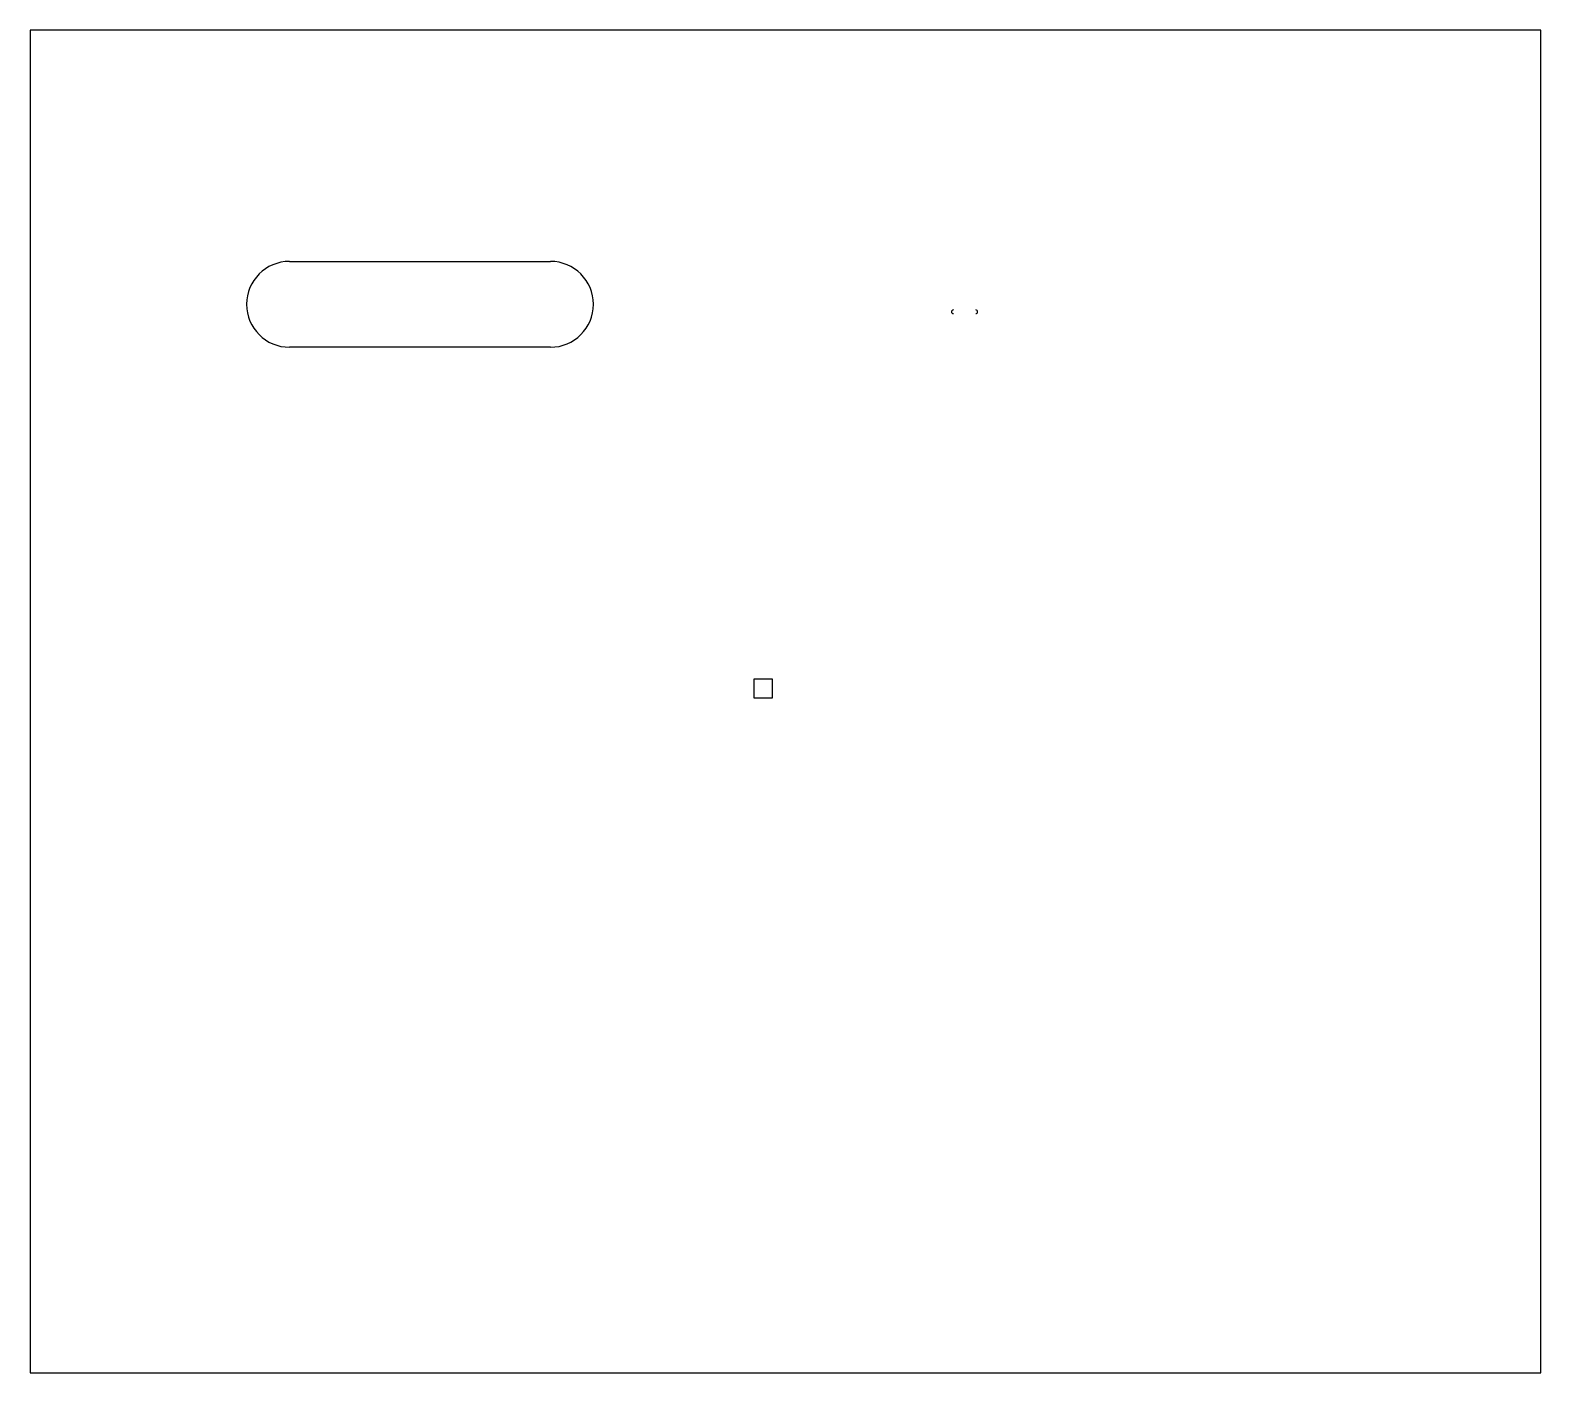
# Model space of a CAD drawing. Extents: x 0 to 1549, y 0 to 425.
# Drawn here: x 1144 to 1549, y 65 to 425 of the extents above; entities outside this region: 1.
import ezdxf

# ---------------------------------------------------------------- set-up
doc = ezdxf.new("R2010")
doc.units = 0

msp = doc.modelspace()

# ---------------------------------------------------------------- linework, layer by layer
at = {"color": 93}
for p, q in [((1213.5, 363), (1283.5, 363)), ((1283.5, 340), (1213.5, 340))]:
    msp.add_line(p, q, dxfattribs=at)
at = {"color": 93, "flags": 128}
for points in [[(1144, 65), (1549, 65), (1549, 425), (1144, 425), (1144, 65)], [(1343, 251), (1338, 251), (1338, 246), (1343, 246), (1343, 251)]]:
    msp.add_lwpolyline(points, dxfattribs=at)
at = {"color": 93}
msp.add_lwpolyline([(0, 0), (234, 0), (234, 307), (0, 307)], close=True, dxfattribs=at)
for centre, radius, start, end in [((1213.5, 351.5), 11.5, 90, 270), ((1283.5, 351.5), 11.5, 270, 90), ((1391.5, 349.5), 0.5, 90, 270), ((1397.5, 349.5), 0.5, 270, 90)]:
    msp.add_arc(centre, radius, start, end, dxfattribs=at)

doc.saveas('drawing.dxf')
